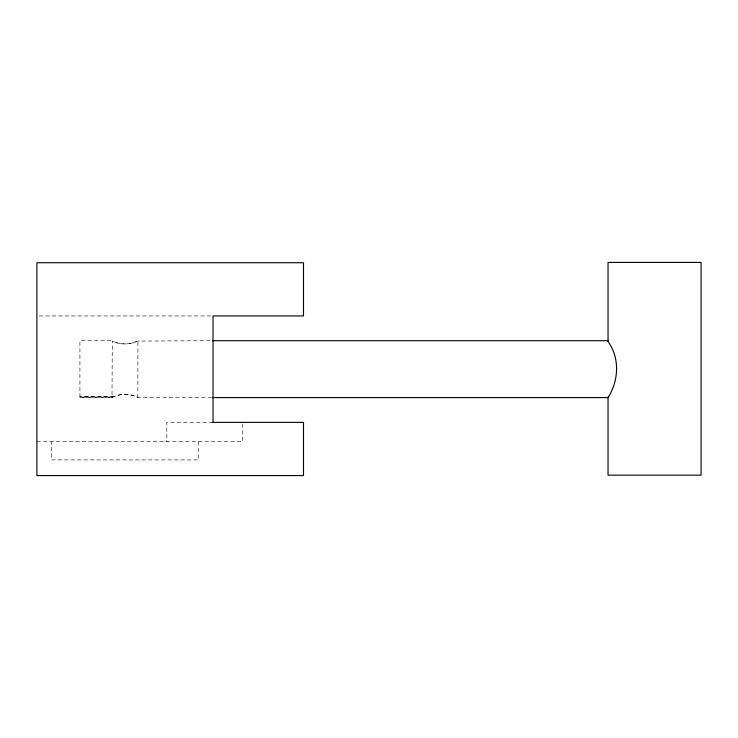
<?xml version="1.0" encoding="UTF-8"?>
<svg xmlns="http://www.w3.org/2000/svg" width="738" height="738" viewBox="0 0 738 738"><rect width="100%" height="100%" fill="white"/><g stroke="black" fill="none" stroke-linecap="round" stroke-linejoin="round"><path stroke-width="0.55" stroke-dasharray="3.69 2.77" d="M211.621 397.597L137.637 397.238C129.685 393.419 119.556 393.372 112.01 397.514L112.287 341.076C120.248 344.904 129.685 344.84 137.637 341.076L211.621 340.716M137.868 397.597L137.914 340.799C129.98 345.033 119.934 344.969 112.01 340.799M112.01 397.514C119.98 393.446 129.962 393.234 137.914 397.514M114.731 396.454L79.916 396.629L114.436 396.629M79.916 397.597L112.102 397.542L79.916 397.597L79.916 340.716L112.065 340.716M39.206 315.947L210.727 315.947M213.033 422.376L166.816 422.376L166.816 441.675M36.9 441.675L242.571 441.675L242.571 423.511M198.513 441.675L198.513 459.903L51.411 459.903L51.411 441.675"/><path stroke-width="1.11" d="M212.775 340.716L608.084 340.716L608.038 341.362L608.038 262.414L701.1 262.414L701.1 475.161L608.038 475.161L608.038 396.961M212.775 397.597L608.094 397.597C618.638 380.836 620.095 358.345 608.167 341.685L608.084 340.716M212.728 422.376L303.493 422.376L303.493 475.586L36.9 475.586L36.9 262.728L303.493 262.728L303.493 315.947L213.033 315.947L213.033 422.376"/></g></svg>
